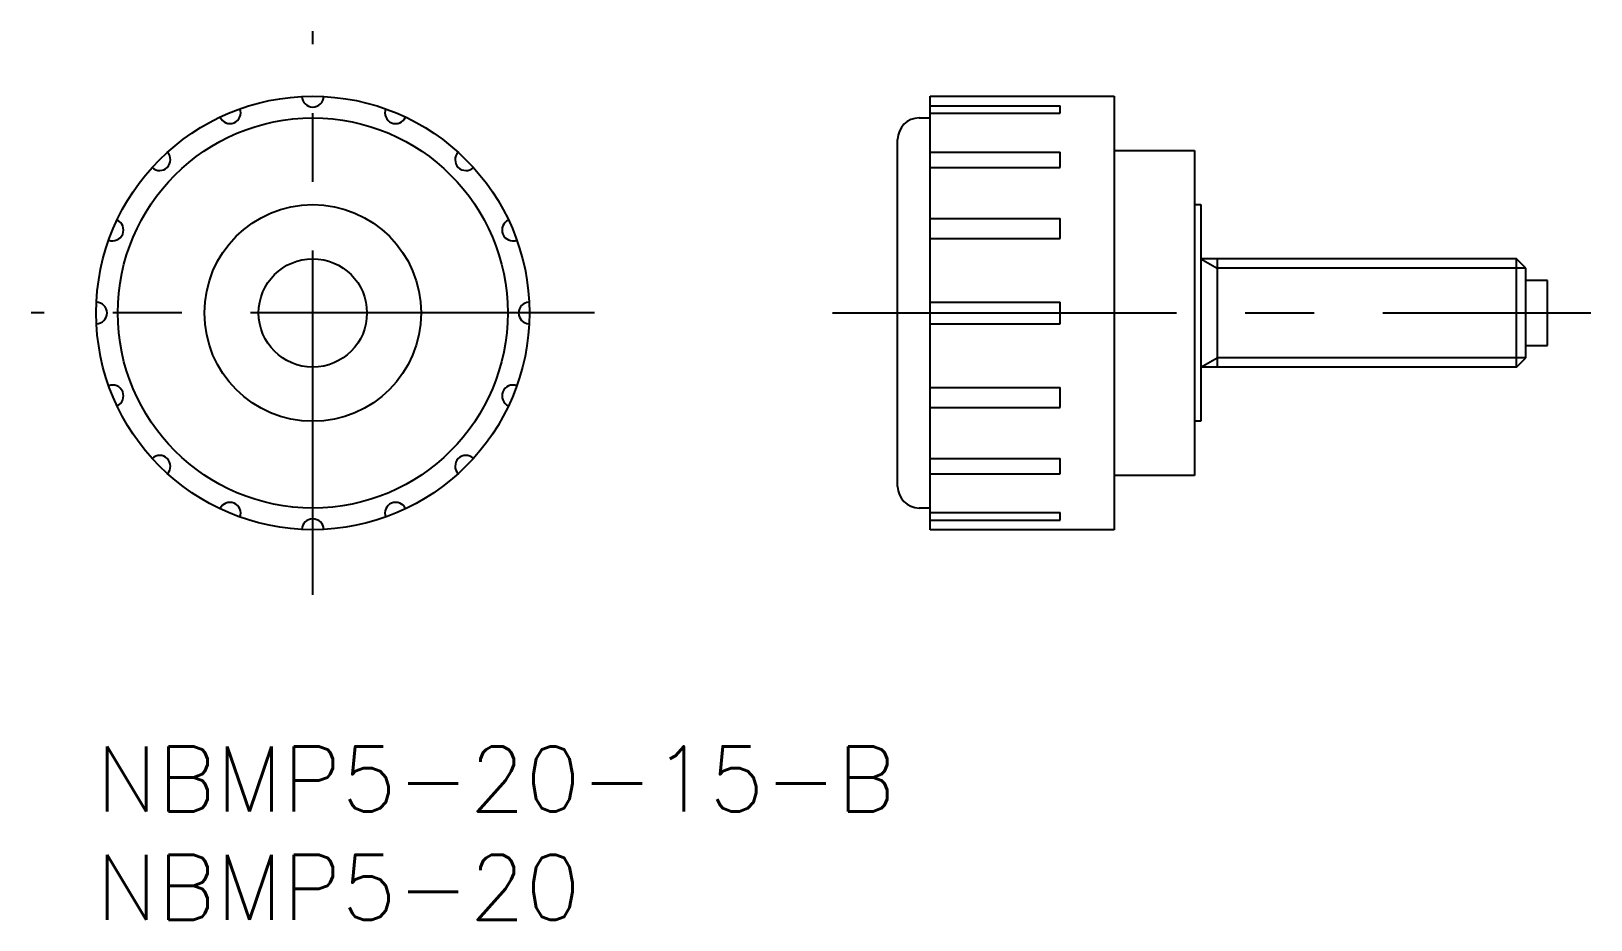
# Model space of a CAD drawing. Extents: x -3 to 69, y -8 to 33.
import ezdxf

# ---------------------------------------------------------------- set-up
doc = ezdxf.new("R2010")
doc.units = 0
doc.header["$LTSCALE"] = 0.5
doc.linetypes.add('CENTER', pattern=[50.8, 31.75, -6.35, 6.35, -6.35])
for name, color, linetype in [('MSM_CENTER', 1, 'CENTER'), ('MSM_CONTINUOUS', 7, 'CONTINUOUS'), ('MSM_NARROW', 5, 'CONTINUOUS'), ('MSM_PART_NUMBER', 7, 'CONTINUOUS')]:
    doc.layers.add(name, color=color, linetype=linetype)
doc.styles.get("Standard").update_dxf_attribs({"font": 'txt.shx', "height": 3, "bigfont": 'bigfont.shx'})

# ---------------------------------------------------------------- blocks, each defined once
blk = doc.blocks.new('*U2')
at = {"layer": 'MSM_PART_NUMBER'}
blk.add_text('NBMP5-20-15-B', height=3, dxfattribs=at).set_placement((0, -3))
blk = doc.blocks.new('*U3')
at = {"layer": 'MSM_PART_NUMBER'}
blk.add_text('NBMP5-20', height=3, dxfattribs=at).set_placement((0, -8))

msp = doc.modelspace()

# ---------------------------------------------------------------- linework, layer by layer
at = {"layer": 'MSM_CENTER'}
for p, q in [((10, 7), (10, 33)), ((23, 20), (-3, 20)), ((34, 20), (69, 20))]:
    msp.add_line(p, q, dxfattribs=at)
at = {"layer": 'MSM_CONTINUOUS'}
for p, q in [((38.5, 30), (47, 30)), ((38.5, 10), (38.5, 30)), ((38.5, 29.556), (44.5, 29.556)), ((44.5, 29.214), (44.5, 29.556)), ((47, 30), (47, 10)), ((38, 29), (38.5, 29)), ((38.5, 29.214), (44.5, 29.214)), ((37, 12), (37, 28)), ((38.5, 27.416), (44.5, 27.416)), ((44.5, 26.709), (44.5, 27.416)), ((47, 27.5), (50.7, 27.5)), ((50.7, 27.5), (50.7, 12.5)), ((38.5, 26.709), (44.5, 26.709)), ((50.7, 25), (51, 25)), ((51, 25), (51, 15)), ((38.5, 24.363), (44.5, 24.363)), ((44.5, 23.442), (44.5, 24.363)), ((38.5, 23.442), (44.5, 23.442)), ((65.567, 22.5), (51, 22.5)), ((51.75, 22.5), (51.75, 17.5)), ((65.567, 17.5), (65.567, 22.5)), ((66, 22.067), (65.567, 22.5)), ((66, 17.933), (66, 22.067)), ((67, 21.5), (66, 21.5)), ((67, 18.5), (67, 21.5)), ((38.5, 20.5), (44.5, 20.5)), ((44.5, 19.5), (44.5, 20.5)), ((38.5, 19.5), (44.5, 19.5)), ((66, 18.5), (67, 18.5)), ((65.567, 17.5), (51, 17.5)), ((65.567, 17.5), (66, 17.933)), ((38.5, 16.558), (44.5, 16.558)), ((44.5, 15.637), (44.5, 16.558)), ((38.5, 15.637), (44.5, 15.637)), ((51, 15), (50.7, 15)), ((38.5, 13.291), (44.5, 13.291)), ((44.5, 12.584), (44.5, 13.291)), ((38.5, 12.584), (44.5, 12.584)), ((50.7, 12.5), (47, 12.5)), ((38.5, 11), (38, 11)), ((38.5, 10.786), (44.5, 10.786)), ((38.5, 10.444), (44.5, 10.444)), ((44.5, 10.444), (44.5, 10.786)), ((47, 10), (38.5, 10))]:
    msp.add_line(p, q, dxfattribs=at)
for radius in [10, 9, 5, 2.5]:
    msp.add_circle((10, 20), radius, dxfattribs=at)
for centre, radius, start, end in [((10, 30), 0.5, 181.43254, 358.56746), ((6.173, 29.239), 0.5, 203.93254, 21.06746), ((13.827, 29.239), 0.5, 158.93254, 336.06746), ((38, 28), 1, 90, 180), ((2.929, 27.071), 0.5, 226.43254, 43.56746), ((17.071, 27.071), 0.5, 136.43254, 313.56746), ((0.761, 23.827), 0.5, 248.93254, 66.06746), ((19.239, 23.827), 0.5, 113.93254, 291.06746), ((0, 20), 0.5, 271.43254, 88.56746), ((20, 20), 0.5, 91.43254, 268.56746), ((0.761, 16.173), 0.5, 293.93254, 111.06746), ((19.239, 16.173), 0.5, 68.93254, 246.06746), ((2.929, 12.929), 0.5, 316.43254, 133.56746), ((17.071, 12.929), 0.5, 46.43254, 223.56746), ((38, 12), 1, 180, 270), ((6.173, 10.761), 0.5, 338.93254, 156.06746), ((13.827, 10.761), 0.5, 23.93254, 201.06746), ((10, 10), 0.5, 1.43254, 178.56746)]:
    msp.add_arc(centre, radius, start, end, dxfattribs=at)
at = {"layer": 'MSM_NARROW'}
for p, q in [((51, 22.5), (51.75, 22.067)), ((66, 22.067), (51.75, 22.067)), ((51, 17.5), (51.75, 17.933)), ((66, 17.933), (51.75, 17.933))]:
    msp.add_line(p, q, dxfattribs=at)

# ---------------------------------------------------------------- block references
at = {"layer": 'MSM_CONTINUOUS'}
for name in ['*U2', '*U3']:
    msp.add_blockref(name, (0, 0), dxfattribs=at)

doc.saveas('drawing.dxf')
